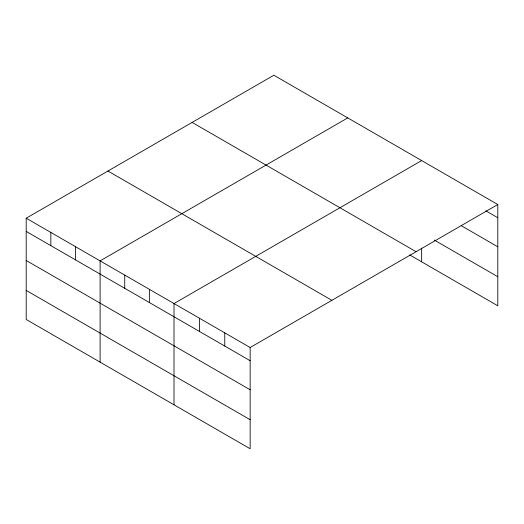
<?xml version="1.0" encoding="UTF-8"?>
<svg xmlns="http://www.w3.org/2000/svg" width="524" height="524" viewBox="0 0 524 524"><rect width="100%" height="100%" fill="white"/><g stroke="black" fill="none" stroke-linecap="round" stroke-linejoin="round"><path stroke-width="0.79" d="M497.8 204.524L273.849 75.233L26.2 218.213L26.2 319.476L250.151 448.767L250.151 347.51L497.8 204.524L497.8 305.787L409.689 254.919M347.753 117.9L100.104 260.88L100.104 362.143M421.656 160.567L174.007 303.547L174.007 404.81M485.814 210.812L497.8 217.735M461.14 225.628L497.8 246.791M434.35 240.097L497.8 276.731M192.125 122.413L416.076 251.71M107.924 171.027L331.875 300.324M26.2 218.213L250.151 347.51M26.2 231.418L250.151 360.715M26.2 260.474L250.151 389.771M26.2 290.414L250.151 419.711M421.656 248.107L421.656 261.83M224.77 332.851L224.77 346.063M199.389 318.199L199.389 331.404M149.373 289.327L149.373 302.531M124.738 275.1L124.738 288.305M75.469 246.66L75.469 259.865M50.835 232.433L50.835 245.638"/></g></svg>
